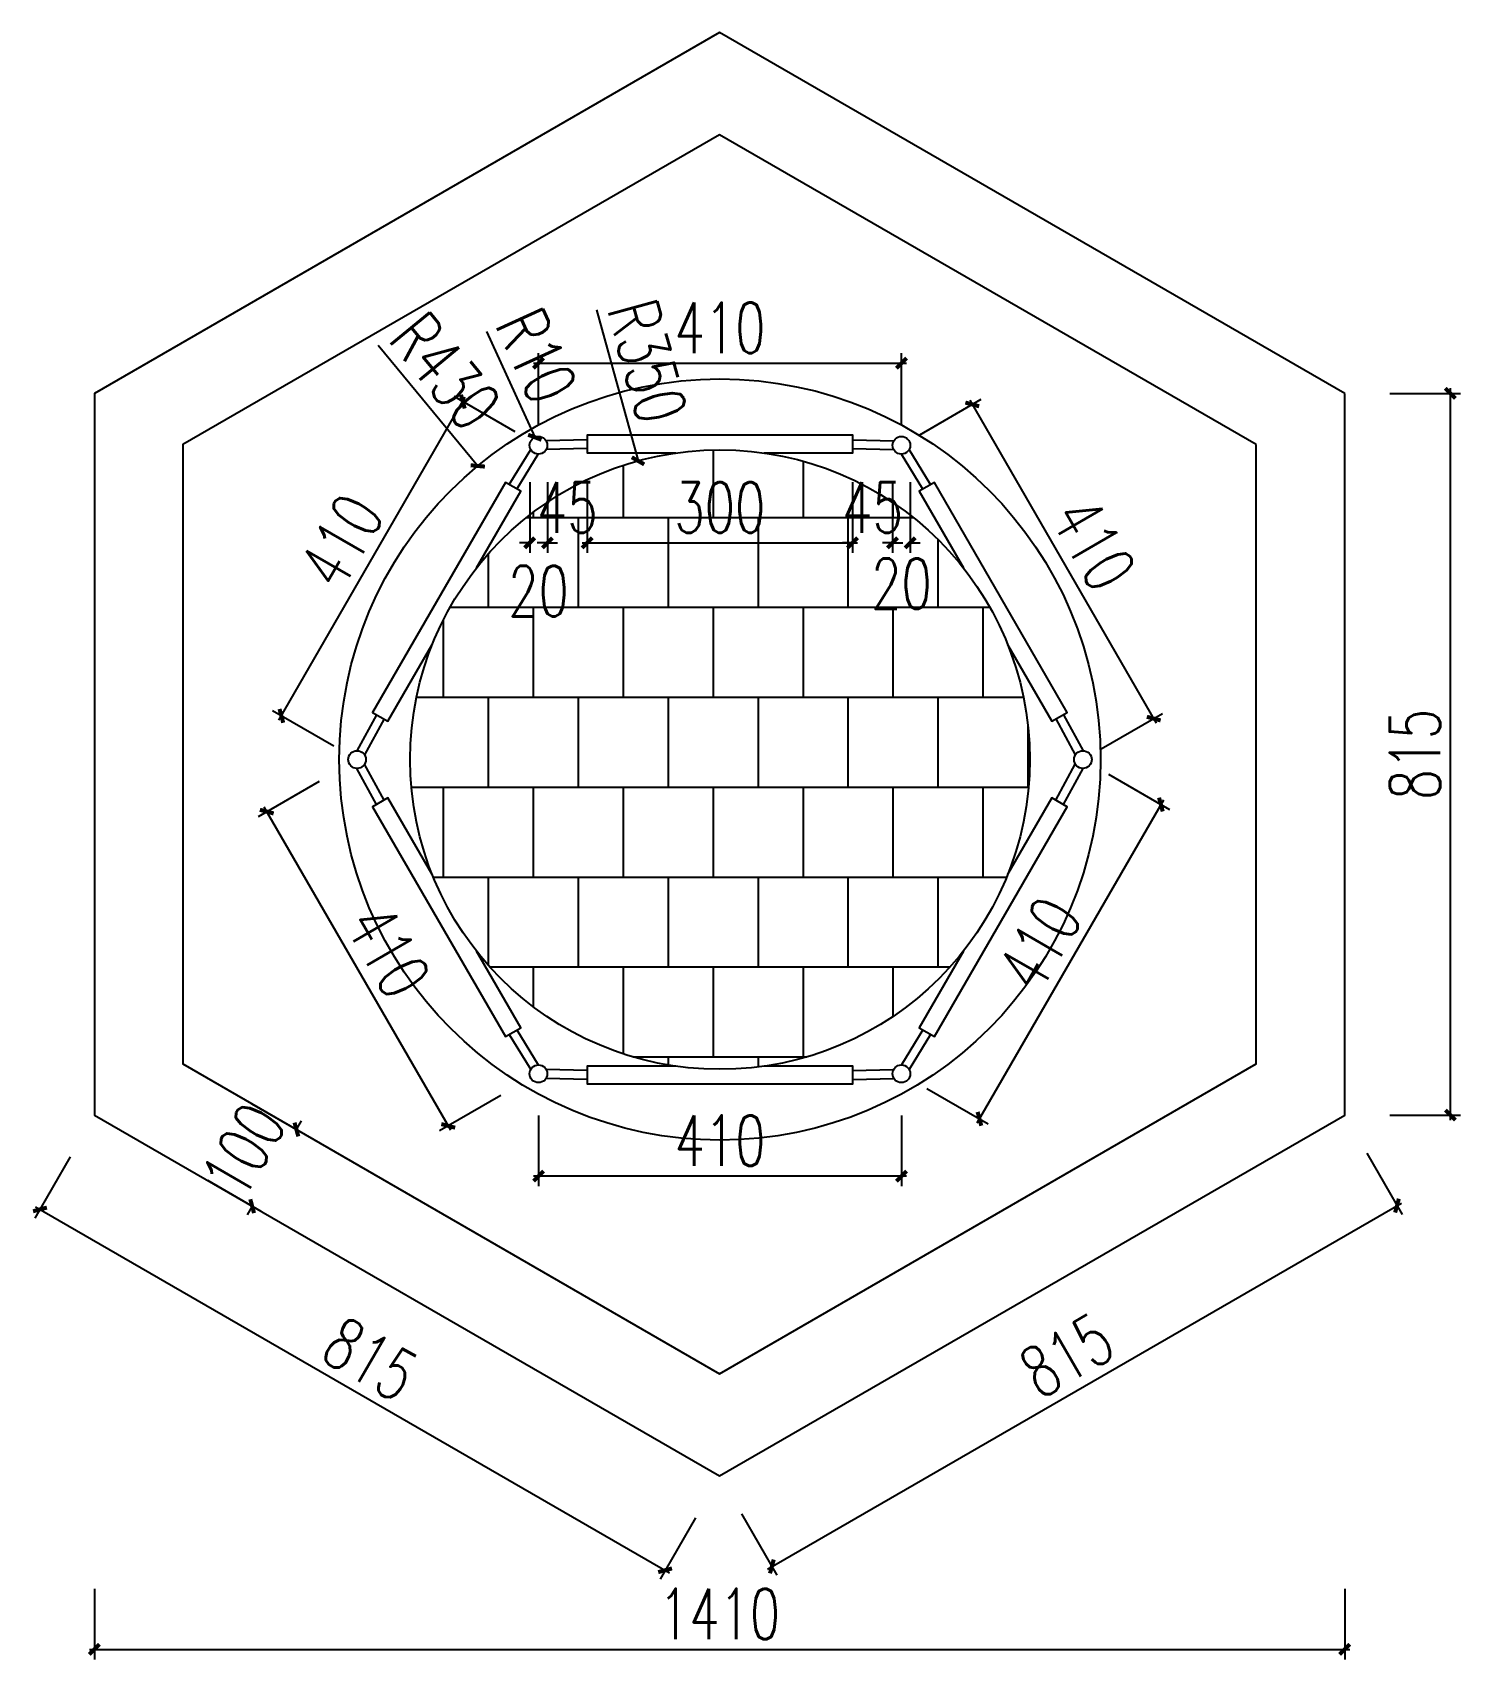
# Model space of a CAD drawing. Header units: millimetres. Extents: x 5625199 to 7433318, y -3316392 to -2552493.
# Drawn here: x 5996733 to 5998346, y -2695468 to -2693629 of the extents above; entities that cross this region are included whole.
import ezdxf

# ---------------------------------------------------------------- set-up
doc = ezdxf.new("R2010")
doc.units = ezdxf.units.MM
doc.header["$PDMODE"] = 35
doc.header["$PDSIZE"] = -10
for name, color, linetype in [('155', 155, 'Continuous'), ('PL-固定家具', 155, 'Continuous'), ('PL-新建墙体', 5, 'Continuous'), ('PL-活动家具', 15, 'Continuous')]:
    doc.layers.add(name, color=color, linetype=linetype)
doc.styles.add('标注-尺寸', font='simplex.shx', dxfattribs={"width": 0.7})
doc.dimstyles.new('MS55', dxfattribs={"dimscale": 0, "dimtxt": 5, "dimasz": 1, "dimexe": 1, "dimexo": 0.8, "dimgap": 1, "dimtad": 1, "dimdec": 0, "dimrnd": 5, "dimdsep": 46, "dimtxsty": '标注-尺寸', "dimblk": 'ARCHTICK', "dimcen": 0, "dimdle": 0.5, "dimclrd": 256, "dimclre": 256, "dimclrt": 50, "dimadec": 0, "dimazin": 0, "dimtfac": 1, "dimtdec": 0, "dimtix": 1, "dimtofl": 0, "dimtmove": 2, "dimatfit": 3, "dimldrblk": 'jt2', "dimfxl": 6, "dimfxlon": 1, "dimtvp": 1, "dimtolj": 1, "dimtzin": 0, "dimarcsym": 0})

# ---------------------------------------------------------------- blocks, each defined once
blk = doc.blocks.new('_ArchTick')
at = {"color": 0, "linetype": 'ByBlock', "const_width": 0.4}
blk.add_lwpolyline([(-0.5, -0.5), (0.5, 0.5)], dxfattribs=at)
blk = doc.blocks.new('*D1032')
at = {"layer": '155', "lineweight": -2, "ltscale": 500, "transparency": 16777216}
for p, q in [((5996775.6, -2694899.8), (5996735.7, -2694969.1)), ((5996736.4, -2694956.3), (5997452.6, -2695369.8)), ((5997481.9, -2695307.6), (5997441.9, -2695376.8))]:
    blk.add_line(p, q, dxfattribs=at)
at = {"layer": 'Defpoints', "color": 0, "transparency": 16777216}
for p in [(5996802.9, -2694852.6), (5997509.1, -2695260.3), (5997447.6, -2695366.9)]:
    blk.add_point(p, dxfattribs=at)
at = {"layer": '155', "linetype": 'ByBlock', "lineweight": -2, "transparency": 16777216, "xscale": 11.41805051671821, "yscale": 11.41805051671821, "zscale": 11.41805051671821}
for p, rotation in [((5996741.4, -2694959.2), 150.0000000000408), ((5997447.6, -2695366.9), 330.0000000000409)]:
    blk.add_blockref('_ArchTick', p, dxfattribs=dict(at, rotation=rotation))
at = {"layer": '155', "color": 50, "ltscale": 500, "transparency": 16777216, "insert": (5997114.5, -2695128.4), "char_height": 57.09, "attachment_point": 5, "rotation": 330, "style": '标注-尺寸'}
blk.add_mtext('\\A1;815', dxfattribs=at)
blk = doc.blocks.new('jt2')
at = {"ltscale": 0.1}
blk.add_line((0, 0), (-1, 0), dxfattribs=at)
at = {"color": 6, "ltscale": 0.1}
blk.add_lwpolyline([(-1.22, 1.26), (-0.72, 1.5), (0.02, 0), (-0.72, -1.5), (-1.22, -1.26), (0, 0), (-1.22, 1.26)], dxfattribs=at)
blk = doc.blocks.new('*D1033')
at = {"layer": '155', "lineweight": -2, "ltscale": 500, "transparency": 16777216}
for p, q in [((5996802.9, -2695387.8), (5996802.9, -2695467.7)), ((5998215.4, -2695387.8), (5998215.4, -2695467.7)), ((5996797.2, -2695456.3), (5998221.1, -2695456.3))]:
    blk.add_line(p, q, dxfattribs=at)
at = {"layer": 'Defpoints', "color": 0, "transparency": 16777216}
for p in [(5996802.9, -2694852.6), (5998215.4, -2694852.6), (5998215.4, -2695456.3)]:
    blk.add_point(p, dxfattribs=at)
at = {"layer": '155', "linetype": 'ByBlock', "lineweight": -2, "transparency": 16777216, "xscale": 11.41805051671821, "yscale": 11.41805051671821, "zscale": 11.41805051671821, "rotation": 180}
blk.add_blockref('_ArchTick', (5996802.9, -2695456.3), dxfattribs=at)
at = {"layer": '155', "linetype": 'ByBlock', "lineweight": -2, "transparency": 16777216, "xscale": 11.41805051671821, "yscale": 11.41805051671821, "zscale": 11.41805051671821}
blk.add_blockref('_ArchTick', (5998215.4, -2695456.3), dxfattribs=at)
at = {"layer": '155', "color": 50, "ltscale": 500, "transparency": 16777216, "insert": (5997509.1, -2695416.3), "char_height": 57.09, "attachment_point": 5, "style": '标注-尺寸'}
blk.add_mtext('\\A1;1410', dxfattribs=at)
blk = doc.blocks.new('*D1034')
at = {"layer": '155', "lineweight": -2, "ltscale": 500, "transparency": 16777216}
for p, q in [((5998240.2, -2694895.6), (5998280.2, -2694964.8)), ((5997563.3, -2695365.5), (5998279.4, -2694952.1)), ((5997534, -2695303.3), (5997573.9, -2695372.5))]:
    blk.add_line(p, q, dxfattribs=at)
at = {"layer": 'Defpoints', "color": 0, "transparency": 16777216}
for p in [(5998215.4, -2694852.6), (5998274.4, -2694954.9), (5997509.1, -2695260.3)]:
    blk.add_point(p, dxfattribs=at)
at = {"layer": '155', "linetype": 'ByBlock', "lineweight": -2, "transparency": 16777216, "xscale": 11.41805051671821, "yscale": 11.41805051671821, "zscale": 11.41805051671821}
for p, rotation in [((5998274.4, -2694954.9), 29.99999999995915), ((5997568.2, -2695362.6), 209.9999999999592)]:
    blk.add_blockref('_ArchTick', p, dxfattribs=dict(at, rotation=rotation))
at = {"layer": '155', "color": 50, "ltscale": 500, "transparency": 16777216, "insert": (5997901.4, -2695124.2), "char_height": 57.09, "attachment_point": 5, "rotation": 30, "style": '标注-尺寸'}
blk.add_mtext('\\A1;815', dxfattribs=at)
blk = doc.blocks.new('*D1035')
at = {"layer": '155', "lineweight": -2, "ltscale": 500, "transparency": 16777216}
for p, q in [((5998266.2, -2694037.1), (5998346.1, -2694037.1)), ((5998334.7, -2694858.3), (5998334.7, -2694031.4)), ((5998266.2, -2694852.6), (5998346.1, -2694852.6))]:
    blk.add_line(p, q, dxfattribs=at)
at = {"layer": 'Defpoints', "color": 0, "transparency": 16777216}
for p in [(5998215.4, -2694037.1), (5998334.7, -2694037.1), (5998215.4, -2694852.6)]:
    blk.add_point(p, dxfattribs=at)
at = {"layer": '155', "linetype": 'ByBlock', "lineweight": -2, "transparency": 16777216, "xscale": 11.41805051671821, "yscale": 11.41805051671821, "zscale": 11.41805051671821}
for p, rotation in [((5998334.7, -2694037.1), 90), ((5998334.7, -2694852.6), 270)]:
    blk.add_blockref('_ArchTick', p, dxfattribs=dict(at, rotation=rotation))
at = {"layer": '155', "color": 50, "ltscale": 500, "transparency": 16777216, "insert": (5998294.7, -2694444.9), "char_height": 57.09, "attachment_point": 5, "rotation": 90, "style": '标注-尺寸'}
blk.add_mtext('\\A1;815', dxfattribs=at)
blk = doc.blocks.new('*D1036')
at = {"layer": '155', "lineweight": -2, "ltscale": 500, "transparency": 16777216}
for p, q in [((5997304.6, -2694071.5), (5997304.6, -2693991.6)), ((5997714.6, -2694071.5), (5997714.6, -2693991.6)), ((5997298.8, -2694003), (5997720.3, -2694003))]:
    blk.add_line(p, q, dxfattribs=at)
at = {"layer": 'Defpoints', "color": 0, "transparency": 16777216}
for p in [(5997714.6, -2694003), (5997304.6, -2694095.8), (5997714.6, -2694095.8)]:
    blk.add_point(p, dxfattribs=at)
at = {"layer": '155', "linetype": 'ByBlock', "lineweight": -2, "transparency": 16777216, "xscale": 11.41805051671821, "yscale": 11.41805051671821, "zscale": 11.41805051671821, "rotation": 180}
blk.add_blockref('_ArchTick', (5997304.6, -2694003), dxfattribs=at)
at = {"layer": '155', "linetype": 'ByBlock', "lineweight": -2, "transparency": 16777216, "xscale": 11.41805051671821, "yscale": 11.41805051671821, "zscale": 11.41805051671821}
blk.add_blockref('_ArchTick', (5997714.6, -2694003), dxfattribs=at)
at = {"layer": '155', "color": 50, "ltscale": 500, "transparency": 16777216, "insert": (5997509.6, -2693963), "char_height": 57.09, "attachment_point": 5, "style": '标注-尺寸'}
blk.add_mtext('\\A1;410', dxfattribs=at)
blk = doc.blocks.new('*D1037')
at = {"layer": '155', "lineweight": -2, "ltscale": 500, "transparency": 16777216}
for p, q in [((5997735.3, -2694083.8), (5997804.5, -2694043.8)), ((5997791.7, -2694044.6), (5998002.5, -2694409.6)), ((5997940.3, -2694438.9), (5998009.5, -2694398.9))]:
    blk.add_line(p, q, dxfattribs=at)
at = {"layer": 'Defpoints', "color": 0, "transparency": 16777216}
for p in [(5997714.6, -2694095.8), (5997999.6, -2694404.6), (5997919.6, -2694450.8)]:
    blk.add_point(p, dxfattribs=at)
at = {"layer": '155', "linetype": 'ByBlock', "lineweight": -2, "transparency": 16777216, "xscale": 11.41805051671821, "yscale": 11.41805051671821, "zscale": 11.41805051671821}
for p, rotation in [((5997794.6, -2694049.6), 119.9999999999416), ((5997999.6, -2694404.6), 299.9999999999416)]:
    blk.add_blockref('_ArchTick', p, dxfattribs=dict(at, rotation=rotation))
at = {"layer": '155', "color": 50, "ltscale": 500, "transparency": 16777216, "insert": (5997931.7, -2694207.1), "char_height": 57.09, "attachment_point": 5, "rotation": 300, "style": '标注-尺寸'}
blk.add_mtext('\\A1;410', dxfattribs=at)
blk = doc.blocks.new('*D1038')
at = {"layer": '155', "lineweight": -2, "ltscale": 500, "transparency": 16777216}
for p, q in [((5997948.4, -2694467.5), (5998017.6, -2694507.4)), ((5998010.5, -2694496.8), (5997799.8, -2694861.7)), ((5997743.4, -2694822.5), (5997812.6, -2694862.5))]:
    blk.add_line(p, q, dxfattribs=at)
at = {"layer": 'Defpoints', "color": 0, "transparency": 16777216}
for p in [(5997919.6, -2694450.8), (5997714.6, -2694805.9), (5997802.7, -2694856.8)]:
    blk.add_point(p, dxfattribs=at)
at = {"layer": '155', "linetype": 'ByBlock', "lineweight": -2, "transparency": 16777216, "xscale": 11.41805051671821, "yscale": 11.41805051671821, "zscale": 11.41805051671821}
for p, rotation in [((5998007.7, -2694501.7), 60.00000000001079), ((5997802.7, -2694856.8), 240.0000000000108)]:
    blk.add_blockref('_ArchTick', p, dxfattribs=dict(at, rotation=rotation))
at = {"layer": '155', "color": 50, "ltscale": 500, "transparency": 16777216, "insert": (5997870.6, -2694659.3), "char_height": 57.09, "attachment_point": 5, "rotation": 60, "style": '标注-尺寸'}
blk.add_mtext('\\A1;410', dxfattribs=at)
blk = doc.blocks.new('*D1039')
at = {"layer": '155', "lineweight": -2, "ltscale": 500, "transparency": 16777216}
for p, q in [((5997304.6, -2694853), (5997304.6, -2694932.9)), ((5997714.6, -2694853), (5997714.6, -2694932.9)), ((5997720.3, -2694921.5), (5997298.8, -2694921.5))]:
    blk.add_line(p, q, dxfattribs=at)
at = {"layer": 'Defpoints', "color": 0, "transparency": 16777216}
for p in [(5997304.6, -2694805.9), (5997714.6, -2694805.9), (5997304.6, -2694921.5)]:
    blk.add_point(p, dxfattribs=at)
at = {"layer": '155', "linetype": 'ByBlock', "lineweight": -2, "transparency": 16777216, "xscale": 11.41805051671821, "yscale": 11.41805051671821, "zscale": 11.41805051671821}
for p, rotation in [((5997304.6, -2694921.5), 179.9999999998698), ((5997714.6, -2694921.5), 359.9999999998698)]:
    blk.add_blockref('_ArchTick', p, dxfattribs=dict(at, rotation=rotation))
at = {"layer": '155', "color": 50, "ltscale": 500, "transparency": 16777216, "insert": (5997509.6, -2694881.5), "char_height": 57.09, "attachment_point": 5, "style": '标注-尺寸'}
blk.add_mtext('\\A1;410', dxfattribs=at)
blk = doc.blocks.new('*D1040')
at = {"layer": '155', "lineweight": -2, "ltscale": 500, "transparency": 16777216}
for p, q in [((5997056.9, -2694475.5), (5996987.7, -2694515.4)), ((5997205.4, -2694869.7), (5996994.7, -2694504.8)), ((5997261.9, -2694830.5), (5997192.7, -2694870.5))]:
    blk.add_line(p, q, dxfattribs=at)
at = {"layer": 'Defpoints', "color": 0, "transparency": 16777216}
for p in [(5997099.6, -2694450.8), (5996997.6, -2694509.7), (5997304.6, -2694805.9)]:
    blk.add_point(p, dxfattribs=at)
at = {"layer": '155', "linetype": 'ByBlock', "lineweight": -2, "transparency": 16777216, "xscale": 11.41805051671821, "yscale": 11.41805051671821, "zscale": 11.41805051671821}
for p, rotation in [((5996997.6, -2694509.7), 120.0000000000543), ((5997202.6, -2694864.8), 300.0000000000543)]:
    blk.add_blockref('_ArchTick', p, dxfattribs=dict(at, rotation=rotation))
at = {"layer": '155', "color": 50, "ltscale": 500, "transparency": 16777216, "insert": (5997134.7, -2694667.3), "char_height": 57.09, "attachment_point": 5, "rotation": 300, "style": '标注-尺寸'}
blk.add_mtext('\\A1;410', dxfattribs=at)
blk = doc.blocks.new('*D1041')
at = {"layer": '155', "lineweight": -2, "ltscale": 500, "transparency": 16777216}
for p, q in [((5997011.2, -2694406.4), (5997221.9, -2694041.5)), ((5997278.4, -2694080.7), (5997209.2, -2694040.7)), ((5997073.4, -2694435.7), (5997004.2, -2694395.8))]:
    blk.add_line(p, q, dxfattribs=at)
at = {"layer": 'Defpoints', "color": 0, "transparency": 16777216}
for p in [(5997219.1, -2694046.4), (5997304.6, -2694095.8), (5997099.6, -2694450.8)]:
    blk.add_point(p, dxfattribs=at)
at = {"layer": '155', "linetype": 'ByBlock', "lineweight": -2, "transparency": 16777216, "xscale": 11.41805051671821, "yscale": 11.41805051671821, "zscale": 11.41805051671821}
for p, rotation in [((5997219.1, -2694046.4), 59.99999999989808), ((5997014.1, -2694401.5), 239.9999999998981)]:
    blk.add_blockref('_ArchTick', p, dxfattribs=dict(at, rotation=rotation))
at = {"layer": '155', "color": 50, "ltscale": 500, "transparency": 16777216, "insert": (5997081.9, -2694204), "char_height": 57.09, "attachment_point": 5, "rotation": 60, "style": '标注-尺寸'}
blk.add_mtext('\\A1;410', dxfattribs=at)
blk = doc.blocks.new('*D1042')
at = {"layer": '155', "lineweight": -2, "ltscale": 500, "transparency": 16777216}
blk.add_line((5997246, -2693967.2), (5997300.4, -2694086.7), dxfattribs=at)
at = {"layer": 'Defpoints', "color": 0, "transparency": 16777216}
for p in [(5997300.4, -2694086.7), (5997304.6, -2694095.8)]:
    blk.add_point(p, dxfattribs=at)
at = {"layer": '155', "linetype": 'ByBlock', "lineweight": -2, "transparency": 16777216, "xscale": 11.41805051671821, "yscale": 11.41805051671821, "zscale": 11.41805051671821, "rotation": 294.4992194773779}
blk.add_blockref('_ArchTick', (5997300.4, -2694086.7), dxfattribs=at)
at = {"layer": '155', "color": 50, "ltscale": 500, "transparency": 16777216, "insert": (5997302.4, -2693994.8), "char_height": 57.09, "attachment_point": 5, "rotation": 294.4992, "style": '标注-尺寸'}
blk.add_mtext('\\A1;R10', dxfattribs=at)
blk = doc.blocks.new('*D1043')
at = {"layer": '155', "lineweight": -2, "ltscale": 500, "transparency": 16777216}
blk.add_line((5997123.4, -2693982.5), (5997236, -2694119.1), dxfattribs=at)
at = {"layer": 'Defpoints', "color": 0, "transparency": 16777216}
for p in [(5997236, -2694119.1), (5997509.6, -2694450.8)]:
    blk.add_point(p, dxfattribs=at)
at = {"layer": '155', "linetype": 'ByBlock', "lineweight": -2, "transparency": 16777216, "xscale": 11.41805051671821, "yscale": 11.41805051671821, "zscale": 11.41805051671821, "rotation": 309.5039217266755}
blk.add_blockref('_ArchTick', (5997236, -2694119.1), dxfattribs=at)
at = {"layer": '155', "color": 50, "ltscale": 500, "transparency": 16777216, "insert": (5997199.7, -2694012.1), "char_height": 57.09, "attachment_point": 5, "rotation": 309.5039, "style": '标注-尺寸'}
blk.add_mtext('\\A1;R430', dxfattribs=at)
blk = doc.blocks.new('*D1044')
at = {"layer": '155', "lineweight": -2, "ltscale": 500, "transparency": 16777216}
for p, q in [((5997314.6, -2694137.5), (5997314.6, -2694217.4)), ((5997359.6, -2694137.5), (5997359.6, -2694217.4)), ((5997314.6, -2694206), (5997303.1, -2694206)), ((5997359.6, -2694206), (5997371, -2694206))]:
    blk.add_line(p, q, dxfattribs=at)
at = {"layer": 'Defpoints', "color": 0, "transparency": 16777216}
for p in [(5997314.6, -2694095.8), (5997359.6, -2694094.4), (5997359.6, -2694206)]:
    blk.add_point(p, dxfattribs=at)
at = {"layer": '155', "linetype": 'ByBlock', "lineweight": -2, "transparency": 16777216, "xscale": 11.41805051671821, "yscale": 11.41805051671821, "zscale": 11.41805051671821}
blk.add_blockref('_ArchTick', (5997314.6, -2694206), dxfattribs=at)
at = {"layer": '155', "linetype": 'ByBlock', "lineweight": -2, "transparency": 16777216, "xscale": 11.41805051671821, "yscale": 11.41805051671821, "zscale": 11.41805051671821, "rotation": 180}
blk.add_blockref('_ArchTick', (5997359.6, -2694206), dxfattribs=at)
at = {"layer": '155', "color": 50, "ltscale": 500, "transparency": 16777216, "insert": (5997337.1, -2694166), "char_height": 57.09, "attachment_point": 5, "style": '标注-尺寸'}
blk.add_mtext('\\A1;45', dxfattribs=at)
blk = doc.blocks.new('*D1045')
at = {"layer": '155', "lineweight": -2, "ltscale": 500, "transparency": 16777216}
for p, q in [((5997359.6, -2694137.5), (5997359.6, -2694217.4)), ((5997659.4, -2694137.5), (5997659.4, -2694217.4)), ((5997353.8, -2694206), (5997665.1, -2694206))]:
    blk.add_line(p, q, dxfattribs=at)
at = {"layer": 'Defpoints', "color": 0, "transparency": 16777216}
for p in [(5997359.6, -2694094.4), (5997659.4, -2694099.4), (5997659.4, -2694206)]:
    blk.add_point(p, dxfattribs=at)
at = {"layer": '155', "linetype": 'ByBlock', "lineweight": -2, "transparency": 16777216, "xscale": 11.41805051671821, "yscale": 11.41805051671821, "zscale": 11.41805051671821, "rotation": 180}
blk.add_blockref('_ArchTick', (5997359.6, -2694206), dxfattribs=at)
at = {"layer": '155', "linetype": 'ByBlock', "lineweight": -2, "transparency": 16777216, "xscale": 11.41805051671821, "yscale": 11.41805051671821, "zscale": 11.41805051671821}
blk.add_blockref('_ArchTick', (5997659.4, -2694206), dxfattribs=at)
at = {"layer": '155', "color": 50, "ltscale": 500, "transparency": 16777216, "insert": (5997509.5, -2694166), "char_height": 57.09, "attachment_point": 5, "style": '标注-尺寸'}
blk.add_mtext('\\A1;300', dxfattribs=at)
blk = doc.blocks.new('*D1046')
at = {"layer": '155', "lineweight": -2, "ltscale": 500, "transparency": 16777216}
for p, q in [((5997659.4, -2694137.5), (5997659.4, -2694217.4)), ((5997704.6, -2694137.5), (5997704.6, -2694217.4)), ((5997659.4, -2694206), (5997648, -2694206)), ((5997704.6, -2694206), (5997716, -2694206))]:
    blk.add_line(p, q, dxfattribs=at)
at = {"layer": 'Defpoints', "color": 0, "transparency": 16777216}
for p in [(5997659.4, -2694099.4), (5997704.6, -2694096.4), (5997704.6, -2694206)]:
    blk.add_point(p, dxfattribs=at)
at = {"layer": '155', "linetype": 'ByBlock', "lineweight": -2, "transparency": 16777216, "xscale": 11.41805051671821, "yscale": 11.41805051671821, "zscale": 11.41805051671821}
blk.add_blockref('_ArchTick', (5997659.4, -2694206), dxfattribs=at)
at = {"layer": '155', "linetype": 'ByBlock', "lineweight": -2, "transparency": 16777216, "xscale": 11.41805051671821, "yscale": 11.41805051671821, "zscale": 11.41805051671821, "rotation": 180}
blk.add_blockref('_ArchTick', (5997704.6, -2694206), dxfattribs=at)
at = {"layer": '155', "color": 50, "ltscale": 500, "transparency": 16777216, "insert": (5997682, -2694166), "char_height": 57.09, "attachment_point": 5, "style": '标注-尺寸'}
blk.add_mtext('\\A1;45', dxfattribs=at)
blk = doc.blocks.new('*D1047')
at = {"layer": '155', "lineweight": -2, "ltscale": 500, "transparency": 16777216}
for p, q in [((5997704.6, -2694137.5), (5997704.6, -2694217.4)), ((5997724.5, -2694137.5), (5997724.5, -2694217.4)), ((5997704.6, -2694206), (5997693.2, -2694206)), ((5997724.5, -2694206), (5997735.9, -2694206))]:
    blk.add_line(p, q, dxfattribs=at)
at = {"layer": 'Defpoints', "color": 0, "transparency": 16777216}
for p in [(5997704.6, -2694096.4), (5997724.5, -2694095.1), (5997724.5, -2694206)]:
    blk.add_point(p, dxfattribs=at)
at = {"layer": '155', "linetype": 'ByBlock', "lineweight": -2, "transparency": 16777216, "xscale": 11.41805051671821, "yscale": 11.41805051671821, "zscale": 11.41805051671821}
blk.add_blockref('_ArchTick', (5997704.6, -2694206), dxfattribs=at)
at = {"layer": '155', "linetype": 'ByBlock', "lineweight": -2, "transparency": 16777216, "xscale": 11.41805051671821, "yscale": 11.41805051671821, "zscale": 11.41805051671821, "rotation": 180}
blk.add_blockref('_ArchTick', (5997724.5, -2694206), dxfattribs=at)
at = {"layer": '155', "color": 50, "ltscale": 500, "transparency": 16777216, "insert": (5997714.6, -2694252.1), "char_height": 57.09, "attachment_point": 5, "style": '标注-尺寸'}
blk.add_mtext('\\A1;20', dxfattribs=at)
blk = doc.blocks.new('*D1048')
at = {"layer": '155', "lineweight": -2, "ltscale": 500, "transparency": 16777216}
for p, q in [((5997294.6, -2694137.5), (5997294.6, -2694217.4)), ((5997314.6, -2694137.5), (5997314.6, -2694217.4)), ((5997294.6, -2694206), (5997283.1, -2694206)), ((5997314.6, -2694206), (5997326, -2694206))]:
    blk.add_line(p, q, dxfattribs=at)
at = {"layer": 'Defpoints', "color": 0, "transparency": 16777216}
for p in [(5997294.6, -2694095.8), (5997314.6, -2694095.8), (5997294.6, -2694206)]:
    blk.add_point(p, dxfattribs=at)
at = {"layer": '155', "linetype": 'ByBlock', "lineweight": -2, "transparency": 16777216, "xscale": 11.41805051671821, "yscale": 11.41805051671821, "zscale": 11.41805051671821}
blk.add_blockref('_ArchTick', (5997294.6, -2694206), dxfattribs=at)
at = {"layer": '155', "linetype": 'ByBlock', "lineweight": -2, "transparency": 16777216, "xscale": 11.41805051671821, "yscale": 11.41805051671821, "zscale": 11.41805051671821, "rotation": 180}
blk.add_blockref('_ArchTick', (5997314.6, -2694206), dxfattribs=at)
at = {"layer": '155', "color": 50, "ltscale": 500, "transparency": 16777216, "insert": (5997304.6, -2694260.5), "char_height": 57.09, "attachment_point": 5, "style": '标注-尺寸'}
blk.add_mtext('\\A1;20', dxfattribs=at)
blk = doc.blocks.new('*D1049')
at = {"layer": '155', "lineweight": -2, "ltscale": 500, "transparency": 16777216}
for p, q in [((5996980.7, -2694839.7), (5997041, -2694874.6)), ((5997031.1, -2694868.9), (5997036.8, -2694859)), ((5996930.7, -2694926.3), (5996991, -2694961.2)), ((5996981.1, -2694955.5), (5996975.4, -2694965.3))]:
    blk.add_line(p, q, dxfattribs=at)
at = {"layer": 'Defpoints', "color": 0, "transparency": 16777216}
for p in [(5996972.8, -2694835.2), (5997031.1, -2694868.9), (5996922.8, -2694921.8)]:
    blk.add_point(p, dxfattribs=at)
at = {"layer": '155', "linetype": 'ByBlock', "lineweight": -2, "transparency": 16777216, "xscale": 11.41805051671821, "yscale": 11.41805051671821, "zscale": 11.41805051671821}
for p, rotation in [((5997031.1, -2694868.9), 240.0000000000043), ((5996981.1, -2694955.5), 60.00000000000428)]:
    blk.add_blockref('_ArchTick', p, dxfattribs=dict(at, rotation=rotation))
at = {"layer": '155', "color": 50, "ltscale": 500, "transparency": 16777216, "insert": (5996971.5, -2694892.2), "char_height": 57.09, "attachment_point": 5, "rotation": 60, "style": '标注-尺寸'}
blk.add_mtext('\\A1;100', dxfattribs=at)
blk = doc.blocks.new('*D1050')
at = {"layer": '155', "lineweight": -2, "ltscale": 500, "transparency": 16777216}
blk.add_line((5997370.1, -2693942.6), (5997417, -2694113.3), dxfattribs=at)
at = {"layer": 'Defpoints', "color": 0, "transparency": 16777216}
for p in [(5997417, -2694113.3), (5997509.6, -2694450.8)]:
    blk.add_point(p, dxfattribs=at)
at = {"layer": '155', "linetype": 'ByBlock', "lineweight": -2, "transparency": 16777216, "xscale": 11.41805051671821, "yscale": 11.41805051671821, "zscale": 11.41805051671821, "rotation": 285.3399123039337}
blk.add_blockref('_ArchTick', (5997417, -2694113.3), dxfattribs=at)
at = {"layer": '155', "color": 50, "ltscale": 500, "transparency": 16777216, "insert": (5997427.6, -2694000.9), "char_height": 57.09, "attachment_point": 5, "rotation": 285.3399, "style": '标注-尺寸'}
blk.add_mtext('\\A1;R350', dxfattribs=at)

msp = doc.modelspace()

# ---------------------------------------------------------------- hatches: boundary and pattern name
at = {"layer": 'PL-新建墙体'}
h = msp.add_hatch(dxfattribs=at)
h.set_pattern_fill('AR-B88', color=250, scale=0.5, angle=180)
h.set_pattern_definition([(180, (3788616.13, -8284107.72), (-4e-14, -101.6), []), (270, (3788616.133, -8284107.717), (50.8, -101.6), [101.6, -101.6])])
h.paths.add_polyline_path([(5997859.55, -2694450.84, 1), (5997159.55, -2694450.84, 1)])

# ---------------------------------------------------------------- linework, layer by layer
at = {"layer": 'PL-固定家具', "color": 8}
for p, q in [((5997359.43, -2694089.43), (5997313.09, -2694090.56)), ((5997659.67, -2694089.43), (5997706.02, -2694090.56)), ((5997271.62, -2694140.12), (5997295.77, -2694100.55)), ((5997280.16, -2694145.33), (5997304.31, -2694105.76)), ((5997359.67, -2694099.43), (5997313.33, -2694100.55)), ((5997659.43, -2694099.43), (5997705.77, -2694100.55)), ((5997738.94, -2694145.33), (5997714.8, -2694105.76)), ((5997747.48, -2694140.12), (5997723.33, -2694100.55)), ((5997121.5, -2694400.14), (5997099.31, -2694440.84)), ((5997130.28, -2694404.93), (5997108.09, -2694445.63)), ((5997888.82, -2694404.93), (5997911.02, -2694445.63)), ((5997897.6, -2694400.14), (5997919.8, -2694440.84)), ((5997130.28, -2694496.74), (5997108.09, -2694456.05)), ((5997888.82, -2694496.74), (5997911.02, -2694456.05)), ((5997121.5, -2694501.53), (5997099.31, -2694460.83)), ((5997897.6, -2694501.53), (5997919.8, -2694460.83)), ((5997271.62, -2694761.55), (5997295.77, -2694801.12)), ((5997280.16, -2694756.34), (5997304.31, -2694795.91)), ((5997738.94, -2694756.34), (5997714.8, -2694795.91)), ((5997747.48, -2694761.55), (5997723.33, -2694801.12)), ((5997359.67, -2694802.25), (5997313.33, -2694801.12)), ((5997659.43, -2694802.25), (5997705.77, -2694801.12)), ((5997359.43, -2694812.25), (5997313.09, -2694811.12)), ((5997659.67, -2694812.25), (5997706.02, -2694811.12))]:
    msp.add_line(p, q, dxfattribs=at)
for points in [[(5997559.55, -2694104.43), (5997659.55, -2694104.43), (5997659.55, -2694084.43), (5997359.55, -2694084.43), (5997359.55, -2694104.43), (5997459.55, -2694104.43)], [(5997234.55, -2694234.33), (5997284.55, -2694147.73), (5997267.23, -2694137.73), (5997117.23, -2694397.54), (5997134.55, -2694407.54), (5997184.55, -2694320.93)], [(5997834.55, -2694320.93), (5997884.55, -2694407.54), (5997901.87, -2694397.54), (5997751.87, -2694137.73), (5997734.55, -2694147.73), (5997784.55, -2694234.33)], [(5997184.55, -2694580.74), (5997134.55, -2694494.14), (5997117.23, -2694504.14), (5997267.23, -2694763.95), (5997284.55, -2694753.95), (5997234.55, -2694667.34)], [(5997784.55, -2694667.34), (5997734.55, -2694753.95), (5997751.87, -2694763.95), (5997901.87, -2694504.14), (5997884.55, -2694494.14), (5997834.55, -2694580.74)], [(5997459.55, -2694797.25), (5997359.55, -2694797.25), (5997359.55, -2694817.25), (5997659.55, -2694817.25), (5997659.55, -2694797.25), (5997559.55, -2694797.25)]]:
    msp.add_lwpolyline(points, dxfattribs=at)
at = {"layer": 'PL-固定家具', "color": 250}
msp.add_circle((5997509.55, -2694450.84), 430, dxfattribs=at)
at = {"layer": 'PL-固定家具'}
for centre in [(5997304.55, -2694095.77), (5997714.55, -2694095.77), (5997099.55, -2694450.84), (5997919.55, -2694450.84), (5997304.55, -2694805.91), (5997714.55, -2694805.91)]:
    msp.add_circle(centre, 10, dxfattribs=at)
at = {"layer": 'PL-新建墙体'}
msp.add_circle((5997509.55, -2694450.84), 350, dxfattribs=at)
at = {"layer": 'PL-活动家具'}
for points in [[(5998215.37, -2694037.12), (5997509.15, -2693629.38), (5996802.93, -2694037.12), (5996802.93, -2694852.59), (5997509.15, -2695260.32), (5998215.37, -2694852.59)], [(5998115.37, -2694094.85), (5997509.15, -2693744.85), (5996902.93, -2694094.85), (5996902.93, -2694794.85), (5997509.15, -2695144.85), (5998115.37, -2694794.85)]]:
    msp.add_lwpolyline(points, close=True, dxfattribs=at)

# ---------------------------------------------------------------- dimensions: what is measured, and where the dimension line sits
at = {"layer": '155', "ltscale": 500}
for center, mpoint, picture, middle in [((5997509.55, -2694450.84), (5997416.96, -2694113.31), '*D1050', (5997427.56, -2694000.88)), ((5997509.55, -2694450.84), (5997236.02, -2694119.06), '*D1043', (5997199.66, -2694012.14)), ((5997304.55, -2694095.77), (5997300.41, -2694086.67), '*D1042', (5997302.44, -2693994.77))]:
    dim = msp.add_radius_dim(center=center, mpoint=mpoint, dimstyle='MS55', override={"dimscale": 11.418051}, dxfattribs=at)
    dim.commit()
    dim.dimension.update_dxf_attribs({"geometry": picture, "text_midpoint": middle})
for base, p1, p2, picture, middle in [((5997714.55, -2694002.99), (5997304.55, -2694095.77), (5997714.55, -2694095.77), '*D1036', (5997509.55, -2693963.03)), ((5997359.55, -2694205.98), (5997314.55, -2694095.77), (5997359.55, -2694094.43), '*D1044', (5997337.05, -2694166.02)), ((5997659.43, -2694205.98), (5997359.55, -2694094.43), (5997659.43, -2694099.43), '*D1045', (5997509.49, -2694166.02)), ((5997704.57, -2694205.98), (5997659.43, -2694099.43), (5997704.57, -2694096.43), '*D1046', (5997682, -2694166.02))]:
    dim = msp.add_linear_dim(base=base, p1=p1, p2=p2, dimstyle='MS55', override={"dimscale": 11.418051}, dxfattribs=at)
    dim.commit()
    dim.dimension.update_dxf_attribs({"geometry": picture, "text_midpoint": middle})
for p1, p2, distance, picture, middle in [((5998215.37, -2694852.59), (5998215.37, -2694037.12), -119.32, '*D1035', (5998294.72, -2694444.85)), ((5997099.55, -2694450.84), (5997304.55, -2694095.77), 98.73, '*D1041', (5997081.94, -2694203.96)), ((5997714.55, -2694095.77), (5997919.55, -2694450.84), 92.43, '*D1037', (5997931.71, -2694207.1)), ((5997304.55, -2694805.91), (5997099.55, -2694450.84), 117.74, '*D1040', (5997134.7, -2694667.26)), ((5997919.55, -2694450.84), (5997714.55, -2694805.91), 101.76, '*D1038', (5997870.57, -2694659.27)), ((5997714.55, -2694805.91), (5997304.55, -2694805.91), 115.56, '*D1039', (5997509.55, -2694881.5)), ((5996922.77, -2694921.77), (5996972.77, -2694835.17), -67.36, '*D1049', (5996971.49, -2694892.17)), ((5996802.93, -2694852.59), (5997509.15, -2695260.32), -123.08, '*D1032', (5997114.48, -2695128.43)), ((5996802.93, -2694852.59), (5998215.37, -2694852.59), -603.68, '*D1033', (5997509.15, -2695416.31)), ((5997509.15, -2695260.32), (5998215.37, -2694852.59), -118.15, '*D1034', (5997901.35, -2695124.17))]:
    dim = msp.add_aligned_dim(p1=p1, p2=p2, distance=distance, dimstyle='MS55', override={"dimscale": 11.418051}, dxfattribs=at)
    dim.commit()
    dim.dimension.update_dxf_attribs({"geometry": picture, "text_midpoint": middle})
for base, p1, p2, picture, middle in [((5997294.55, -2694205.98), (5997314.55, -2694095.77), (5997294.55, -2694095.77), '*D1048', (5997304.55, -2694260.5)), ((5997724.53, -2694205.98), (5997704.57, -2694096.43), (5997724.53, -2694095.1), '*D1047', (5997714.55, -2694252.12))]:
    dim = msp.add_linear_dim(base=base, p1=p1, p2=p2, dimstyle='MS55', override={"dimscale": 11.418051}, dxfattribs=at)
    dim.commit()
    dim.dimension.update_dxf_attribs({"geometry": picture, "text_midpoint": middle, "dimtype": 160})

doc.saveas('drawing.dxf')
